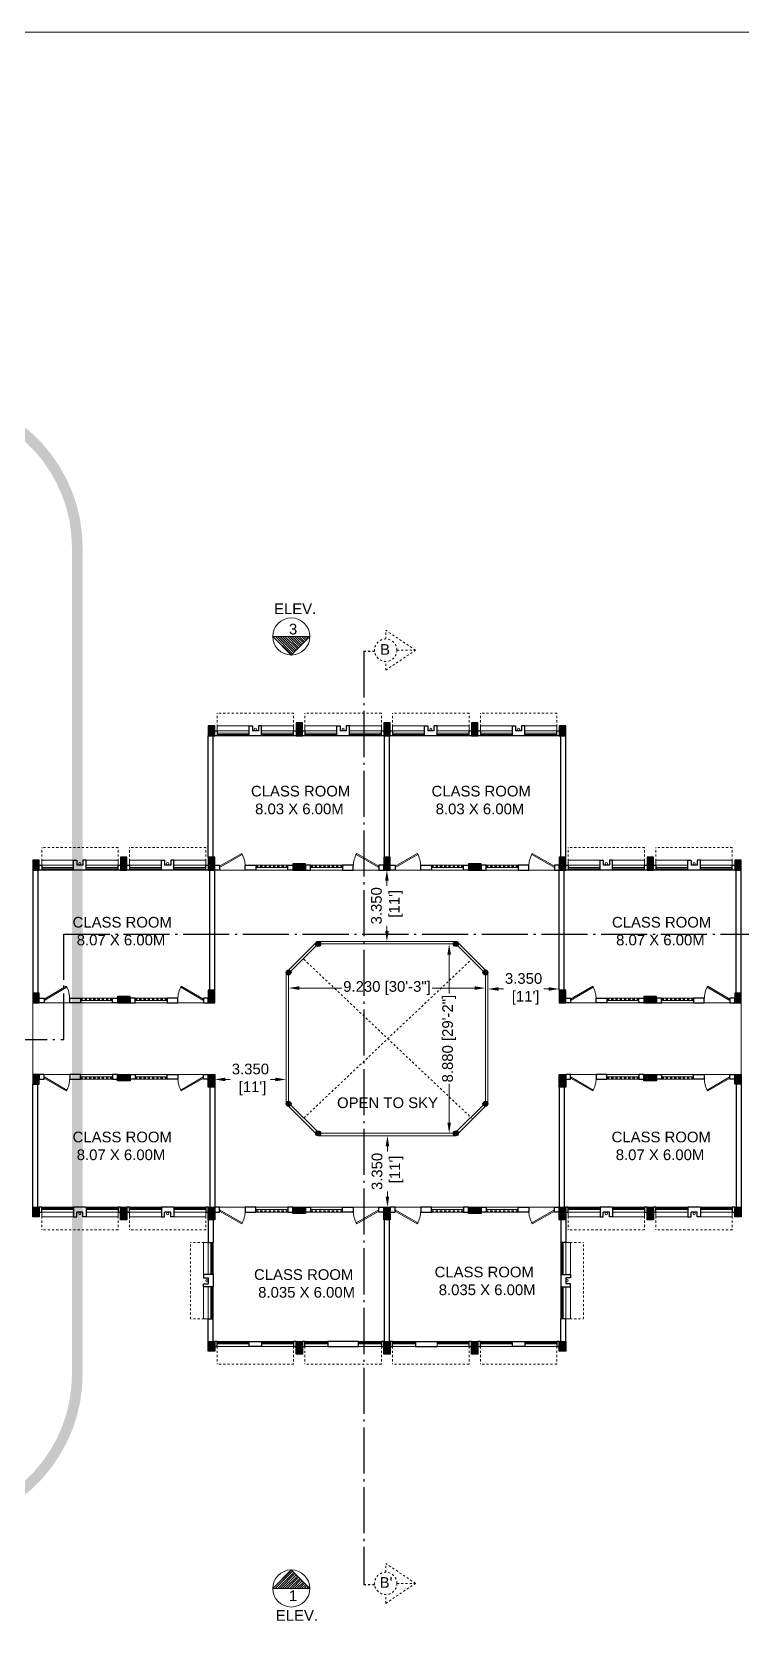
# Model space of a CAD drawing. Header units: millimetres. Extents: x 1898 to 3725, y 783 to 1532.
# Drawn here: x 2608.8 to 2642.1, y 1252.8 to 1328.2 of the extents above; entities that cross this region are included whole.
import ezdxf

# ---------------------------------------------------------------- set-up
doc = ezdxf.new("R2010")
doc.units = ezdxf.units.MM
for name, pattern in [('ACAD_ISO04W100', [30, 24, -3, 0, -3]), ('CENTER2', [1.125, 0.75, -0.125, 0.125, -0.125]), ('DASHED', [0.75, 0.5, -0.25]), ('DASHED2', [0.375, 0.25, -0.125])]:
    doc.linetypes.add(name, pattern=pattern)
doc.layers.get('0').update_dxf_attribs({"lineweight": 20})
doc.layers.get('Defpoints').update_dxf_attribs({"lineweight": 15})
for name, color, linetype, lineweight in [('CLL LEV.', 15, 'Continuous', 18), ('COL HATCH', 253, 'Continuous', 13), ('Column', 251, 'Continuous', 30), ('DIM', 6, 'Continuous', 18), ('Dimens', 251, 'Continuous', 18), ('Door', 54, 'Continuous', 18), ('ELEV.1', 7, 'Continuous', 20), ('expension joint', 248, 'Continuous', 18), ('Fixture', 44, 'Continuous', 13), ('Hatch', 43, 'Continuous', 13), ('PROJ.', 30, 'DASHED2', 15), ('Section', 72, 'DASHED2', 30), ('section line', 74, 'ACAD_ISO04W100', 30), ('TEXT', 7, 'Continuous', 15), ('Ventilator', 4, 'DASHED', 18), ('Wall', 7, 'Continuous', 30), ('Window', 150, 'Continuous', 15), ('Window-Wall', 7, 'Continuous', 18)]:
    doc.layers.add(name, color=color, linetype=linetype, lineweight=lineweight)
doc.styles.add('DIM', font='arial.ttf', dxfattribs={"height": 0.5})
doc.styles.add('L120', font='arial.ttf', dxfattribs={"height": 0.6})
doc.styles.get("Standard").update_dxf_attribs({"font": 'arial.ttf', "height": 0.2})
doc.dimstyles.new('DIM', dxfattribs={"dimtxt": 0.5, "dimasz": 0.5, "dimexe": 0.02, "dimexo": 0, "dimgap": 0.1, "dimtad": 0, "dimdec": 3, "dimzin": 0, "dimdsep": 46, "dimtxsty": 'DIM', "dimcen": 0, "dimclrd": 251, "dimclre": 256, "dimclrt": 7, "dimadec": 0, "dimazin": 0, "dimtfac": 1, "dimtdec": 3, "dimtofl": 0, "dimtmove": 0, "dimatfit": 3, "dimfxl": 0, "dimtolj": 1, "dimtzin": 0, "dimlwd": -1, "dimlwe": -1, "dimarcsym": 0})

# ---------------------------------------------------------------- blocks, each defined once
blk = doc.blocks.new('VENTILATOR')
at = {"layer": 'Ventilator', "ltscale": 0.02}
for p, q in [((-0.18, -1.5), (-0.18, 0)), ((-0.165, 0), (-0.165, -1.5))]:
    blk.add_line(p, q, dxfattribs=at)
at = {"layer": 'Window-Wall'}
for p, q in [((-0.23, 0), (0, 0)), ((-0.23, -1.5), (-0.23, 0)), ((-0.115, 0), (-0.115, -1.5)), ((0, 0), (0, -1.5)), ((-0.23, -1.5), (0, -1.5))]:
    blk.add_line(p, q, dxfattribs=at)
blk = doc.blocks.new('*U18')
for p, q in [((0, 0), (0, 6)), ((40, 0), (40, 6))]:
    blk.add_line(p, q)
blk.add_lwpolyline([(0, 0), (34.6, -20), (35.5, -18.5), (0.9, 1.5)], close=True)
blk.add_arc((0, 0), 40, 330, 360)
blk = doc.blocks.new('Door')
at = {"layer": 'Door'}
blk.add_line((0, 0.18), (1.199, 0.18), dxfattribs=at)
at = {"layer": 'Door', "xscale": 0.0299845412869386, "yscale": 0.0299845412869386, "zscale": 0.0299845412869386}
blk.add_blockref('*U18', (0, 0), dxfattribs=at)
blk = doc.blocks.new('WINDOW 1')
at = {"layer": 'CLL LEV.'}
for p, q in [((-0.23, 0), (-0.46, 0)), ((-0.46, 0), (-0.46, -1.5)), ((-0.46, -1.5), (-0.23, -1.5))]:
    blk.add_line(p, q, dxfattribs=at)
at = {"layer": 'Window'}
for p, q in [((-0.065, 0), (-0.065, -1.5)), ((-0.05, -1.5), (-0.05, 0))]:
    blk.add_line(p, q, dxfattribs=at)
at = {"layer": 'Window-Wall'}
for p, q in [((0, 0), (-0.23, 0)), ((-0.23, 0), (-0.23, -1.5)), ((-0.115, 0), (-0.115, -1.5)), ((0, -1.5), (0, 0)), ((-0.23, -1.5), (0, -1.5))]:
    blk.add_line(p, q, dxfattribs=at)
blk = doc.blocks.new('SHAFT')
at = {"layer": 'Fixture'}
blk.add_circle((0.327, -0.302), 0.05, dxfattribs=at)
at = {"layer": 'Wall'}
for p, q in [((0.035, 0), (0.62, 0)), ((0.035, 0), (0.035, -0.46)), ((0.035, -0.46), (0.185, -0.46)), ((0.185, -0.46), (0.185, -0.23)), ((0.185, -0.23), (0.47, -0.23)), ((0.47, -0.46), (0.47, -0.23)), ((0.62, -0.46), (0.47, -0.46)), ((0.62, 0), (0.62, -0.46))]:
    blk.add_line(p, q, dxfattribs=at)
blk = doc.blocks.new('*D59')
at = {"layer": 'Defpoints', "color": 0, "lineweight": 15, "transparency": 16777216}
for p in [(2630.22, 1283.331), (2630.22, 1282.677), (2633.57, 1282.677)]:
    blk.add_point(p, dxfattribs=at)
at = {"layer": 'DIM', "transparency": 16777216}
for p, q in [((2630.22, 1282.677), (2630.22, 1283.351)), ((2633.57, 1282.677), (2633.57, 1283.351))]:
    blk.add_line(p, q, dxfattribs=at)
at = {"layer": 'DIM', "color": 251, "transparency": 16777216}
for p, q in [((2630.72, 1283.331), (2630.952, 1283.331)), ((2633.07, 1283.331), (2632.838, 1283.331))]:
    blk.add_line(p, q, dxfattribs=at)
at = {"layer": 'DIM', "color": 251, "lineweight": 15, "transparency": 16777216}
for points in [[(2630.72, 1283.414), (2630.72, 1283.248), (2630.22, 1283.331)], [(2633.07, 1283.414), (2633.07, 1283.248), (2633.57, 1283.331)]]:
    blk.add_solid(points, dxfattribs=at)
at = {"layer": 'DIM', "color": 7, "transparency": 16777216, "insert": (2631.895, 1283.331), "char_height": 0.5, "attachment_point": 5, "style": 'DIM'}
blk.add_mtext("\\A1;3.350\\P [11']", dxfattribs=at)
blk = doc.blocks.new('*D60')
at = {"layer": 'Defpoints', "color": 0, "lineweight": 15, "transparency": 16777216}
for p in [(2617.41, 1279.087), (2620.76, 1279.087), (2620.76, 1279.087)]:
    blk.add_point(p, dxfattribs=at)
at = {"layer": 'DIM', "transparency": 16777216}
for p, q in [((2617.41, 1279.087), (2617.41, 1279.107)), ((2620.76, 1279.087), (2620.76, 1279.107))]:
    blk.add_line(p, q, dxfattribs=at)
at = {"layer": 'DIM', "color": 251, "transparency": 16777216}
for p, q in [((2617.91, 1279.087), (2618.142, 1279.087)), ((2620.26, 1279.087), (2620.028, 1279.087))]:
    blk.add_line(p, q, dxfattribs=at)
at = {"layer": 'DIM', "color": 251, "lineweight": 15, "transparency": 16777216}
for points in [[(2617.91, 1279.171), (2617.91, 1279.004), (2617.41, 1279.087)], [(2620.26, 1279.171), (2620.26, 1279.004), (2620.76, 1279.087)]]:
    blk.add_solid(points, dxfattribs=at)
at = {"layer": 'DIM', "color": 7, "transparency": 16777216, "insert": (2619.085, 1279.087), "char_height": 0.5, "attachment_point": 5, "style": 'DIM'}
blk.add_mtext("\\A1;3.350\\P [11']", dxfattribs=at)
blk = doc.blocks.new('*D61')
at = {"layer": 'Defpoints', "color": 0, "lineweight": 15, "transparency": 16777216}
for p in [(2625.485, 1288.907), (2625.49, 1288.907), (2625.49, 1285.557)]:
    blk.add_point(p, dxfattribs=at)
at = {"layer": 'DIM', "transparency": 16777216}
for p, q in [((2625.49, 1288.907), (2625.465, 1288.907)), ((2625.49, 1285.557), (2625.465, 1285.557))]:
    blk.add_line(p, q, dxfattribs=at)
at = {"layer": 'DIM', "color": 251, "transparency": 16777216}
for p, q in [((2625.485, 1288.407), (2625.485, 1288.174)), ((2625.485, 1286.057), (2625.485, 1286.289))]:
    blk.add_line(p, q, dxfattribs=at)
at = {"layer": 'DIM', "color": 251, "lineweight": 15, "transparency": 16777216}
for points in [[(2625.402, 1288.407), (2625.569, 1288.407), (2625.485, 1288.907)], [(2625.402, 1286.057), (2625.569, 1286.057), (2625.485, 1285.557)]]:
    blk.add_solid(points, dxfattribs=at)
at = {"layer": 'DIM', "color": 7, "transparency": 16777216, "insert": (2625.485, 1287.232), "char_height": 0.5, "attachment_point": 5, "rotation": 90, "style": 'DIM'}
blk.add_mtext("\\A1;3.350\\P [11']", dxfattribs=at)
blk = doc.blocks.new('*D62')
at = {"layer": 'Defpoints', "color": 0, "lineweight": 15, "transparency": 16777216}
for p in [(2625.49, 1276.447), (2625.49, 1273.097), (2625.511, 1273.097)]:
    blk.add_point(p, dxfattribs=at)
at = {"layer": 'DIM', "transparency": 16777216}
for p, q in [((2625.49, 1276.447), (2625.531, 1276.447)), ((2625.49, 1273.097), (2625.531, 1273.097))]:
    blk.add_line(p, q, dxfattribs=at)
at = {"layer": 'DIM', "color": 251, "transparency": 16777216}
for p, q in [((2625.511, 1275.947), (2625.511, 1275.714)), ((2625.511, 1273.597), (2625.511, 1273.829))]:
    blk.add_line(p, q, dxfattribs=at)
at = {"layer": 'DIM', "color": 251, "lineweight": 15, "transparency": 16777216}
for points in [[(2625.428, 1275.947), (2625.594, 1275.947), (2625.511, 1276.447)], [(2625.428, 1273.597), (2625.594, 1273.597), (2625.511, 1273.097)]]:
    blk.add_solid(points, dxfattribs=at)
at = {"layer": 'DIM', "color": 7, "transparency": 16777216, "insert": (2625.511, 1274.772), "char_height": 0.5, "attachment_point": 5, "rotation": 90, "style": 'DIM'}
blk.add_mtext("\\A1;3.350\\P [11']", dxfattribs=at)
blk = doc.blocks.new('*D63')
at = {"layer": 'Defpoints', "color": 0, "lineweight": 15, "transparency": 16777216}
for p in [(2625.49, 1285.442), (2628.405, 1285.442), (2625.49, 1276.562)]:
    blk.add_point(p, dxfattribs=at)
at = {"layer": 'DIM', "transparency": 16777216}
for p, q in [((2625.49, 1285.442), (2628.425, 1285.442)), ((2625.49, 1276.562), (2628.425, 1276.562))]:
    blk.add_line(p, q, dxfattribs=at)
at = {"layer": 'DIM', "color": 251, "transparency": 16777216}
for p, q in [((2628.405, 1284.942), (2628.405, 1283.12)), ((2628.405, 1277.062), (2628.405, 1278.884))]:
    blk.add_line(p, q, dxfattribs=at)
at = {"layer": 'DIM', "color": 251, "lineweight": 15, "transparency": 16777216}
for points in [[(2628.322, 1284.942), (2628.488, 1284.942), (2628.405, 1285.442)], [(2628.322, 1277.062), (2628.488, 1277.062), (2628.405, 1276.562)]]:
    blk.add_solid(points, dxfattribs=at)
at = {"layer": 'DIM', "color": 7, "transparency": 16777216, "insert": (2628.405, 1281.002), "char_height": 0.5, "attachment_point": 5, "rotation": 90, "style": 'DIM'}
blk.add_mtext('\\A1;8.880 [29\'-2"]', dxfattribs=at)
blk = doc.blocks.new('*D64')
at = {"layer": 'Defpoints', "color": 0, "lineweight": 15, "transparency": 16777216}
for p in [(2630.105, 1283.374), (2620.875, 1281.026), (2630.105, 1281.026)]:
    blk.add_point(p, dxfattribs=at)
at = {"layer": 'DIM', "transparency": 16777216}
for p, q in [((2620.875, 1281.026), (2620.875, 1283.394)), ((2630.105, 1281.026), (2630.105, 1283.394))]:
    blk.add_line(p, q, dxfattribs=at)
at = {"layer": 'DIM', "color": 251, "transparency": 16777216}
for p, q in [((2621.375, 1283.374), (2623.373, 1283.374)), ((2629.605, 1283.374), (2627.608, 1283.374))]:
    blk.add_line(p, q, dxfattribs=at)
at = {"layer": 'DIM', "color": 251, "lineweight": 15, "transparency": 16777216}
for points in [[(2621.375, 1283.457), (2621.375, 1283.29), (2620.875, 1283.374)], [(2629.605, 1283.457), (2629.605, 1283.29), (2630.105, 1283.374)]]:
    blk.add_solid(points, dxfattribs=at)
at = {"layer": 'DIM', "color": 7, "transparency": 16777216, "insert": (2625.49, 1283.374), "char_height": 0.5, "attachment_point": 5, "style": 'DIM'}
blk.add_mtext('\\A1;9.230 [30\'-3"]', dxfattribs=at)
blk = doc.blocks.new('CU')
at = {"layer": 'COL HATCH', "linetype": 'CENTER2'}
h = blk.add_hatch(color=256, dxfattribs=at)
h.dxf.hatch_style = 1
h.paths.add_polyline_path([(0, 0.035), (0, -0.265), (0.46, -0.265), (0.46, 0.035)])
at = {"layer": 'Column', "linetype": 'CENTER2'}
blk.add_lwpolyline([(0, 0.035), (0, -0.265), (0.46, -0.265), (0.46, 0.035), (0, 0.035)], dxfattribs=at)
blk = doc.blocks.new('C2')
at = {"layer": 'COL HATCH'}
h = blk.add_hatch(color=256, dxfattribs=at)
h.dxf.hatch_style = 1
h.paths.add_polyline_path([(0.3, 0), (0, 0), (0, -0.6), (0.3, -0.6)])
at = {"layer": 'Column'}
for p, q in [((0, 0), (0, -0.6)), ((0.3, 0), (0, 0)), ((0.3, -0.6), (0.3, 0)), ((0, -0.6), (0.3, -0.6))]:
    blk.add_line(p, q, dxfattribs=at)
blk = doc.blocks.new('Elev block')
at = {"layer": 'ELEV.1'}
h = blk.add_hatch(dxfattribs=at)
h.set_pattern_fill('ANSI31', color=256, scale=0.025, style=0)
h.set_pattern_definition([(315, (37.58842, 37.29722), (-0.0561266, -0.0561266), [])])
h.paths.add_polyline_path([(39.327, 37.297), (38.458, 36.428), (37.588, 37.297)])
h = blk.add_hatch(dxfattribs=at)
h.set_pattern_fill('ANSI31', color=256, scale=0.025, style=0)
h.set_pattern_definition([(45, (37.58842, -7.35309), (-0.0561266, 0.0561266), [])])
h.paths.add_polyline_path([(39.327, -7.353), (38.458, -6.484), (37.588, -7.353)])
for p, q in [((37.588, 37.297), (39.327, 37.297)), ((38.458, 36.428), (37.588, 37.297)), ((39.327, 37.297), (38.458, 36.428)), ((38.458, -6.484), (37.588, -7.353)), ((39.327, -7.353), (38.458, -6.484)), ((37.588, -7.353), (39.327, -7.353))]:
    blk.add_line(p, q, dxfattribs=at)
for centre in [(38.458, 37.297), (38.458, -7.353)]:
    blk.add_circle(centre, 0.869, dxfattribs=at)
at = {"layer": 'ELEV.1', "char_height": 0.5, "attachment_point": 1, "style": 'L120'}
for s, insert in [('ELEV.', (37.649, 38.847)), ('3', (38.349, 37.893)), ('1', (38.349, -7.444)), ('ELEV.', (37.734, -8.366))]:
    blk.add_mtext_dynamic_manual_height_columns(s, width=0.5, gutter_width=24, heights=[0], dxfattribs=dict(at, insert=insert))
blk = doc.blocks.new('A$C761723A2')
at = {"layer": 'section line', "ltscale": 0.09}
for p, q in [((39.754, 15.105), (110.31, 15.105)), ((39.754, 10.164), (39.754, 15.105)), ((31.207, 10.164), (39.754, 10.164))]:
    blk.add_line(p, q, dxfattribs=at)
blk = doc.blocks.new('BDHVBFH')
at = {"layer": 'Section', "color": 7, "linetype": 'ByBlock', "lineweight": 20, "ltscale": 0.05}
for p, q in [((5432.399, -574.787), (5431.461, -576.186)), ((5432.399, -575.66), (5432.399, -574.787)), ((5433.338, -576.186), (5432.399, -574.787)), ((5431.873, -576.186), (5431.461, -576.186)), ((5433.338, -576.186), (5432.925, -576.186))]:
    blk.add_line(p, q, dxfattribs=at)
blk.add_circle((5432.399, -576.186), 0.526, dxfattribs=at)
blk = doc.blocks.new('A$C0FE92310')
at = {"layer": 'Section', "ltscale": 0.05}
for p, q in [((7.295, 32.832), (7.795, 32.832)), ((7.295, -10.936), (7.795, -10.936))]:
    blk.add_line(p, q, dxfattribs=at)
at = {"layer": 'section line', "ltscale": 0.09}
blk.add_line((7.295, 32.832), (7.295, -10.936), dxfattribs=at)
at = {"layer": 'Section', "rotation": 270}
for p in [(584.505, 5465.283), (584.505, 5421.515)]:
    blk.add_blockref('BDHVBFH', p, dxfattribs=at)
at = {"layer": 'section line', "ltscale": 0.07, "char_height": 0.5, "attachment_point": 1}
for s, width, insert in [('B', 1.05451, (8.056, 33.167)), ("B'", 0.53707, (8.036, -10.592))]:
    blk.add_mtext_dynamic_manual_height_columns(s, width=width, gutter_width=12.5, heights=[0], dxfattribs=dict(at, insert=insert))

msp = doc.modelspace()

# ---------------------------------------------------------------- hatches: boundary and pattern name
at = {"layer": 'COL HATCH'}
h = msp.add_hatch(color=256, dxfattribs=at)
h.dxf.hatch_style = 1
edge = h.paths.add_edge_path()
edge.add_arc((2622.2601, 1285.4417), 0.115, 0, 360)
h = msp.add_hatch(color=256, dxfattribs=at)
h.dxf.hatch_style = 1
edge = h.paths.add_edge_path()
edge.add_arc((2628.7201, 1285.4417), 0.115, 0, 360)
h = msp.add_hatch(color=256, dxfattribs=at)
h.dxf.hatch_style = 1
edge = h.paths.add_edge_path()
edge.add_arc((2620.8751, 1284.1043), 0.115, 0, 360)
h = msp.add_hatch(color=256, dxfattribs=at)
h.dxf.hatch_style = 1
edge = h.paths.add_edge_path()
edge.add_arc((2630.1051, 1284.1043), 0.115, 0, 360)
h = msp.add_hatch(color=256, dxfattribs=at)
h.dxf.hatch_style = 1
edge = h.paths.add_edge_path()
edge.add_arc((2620.8751, 1277.9468), 0.115, 0, 360)
h = msp.add_hatch(color=256, dxfattribs=at)
h.dxf.hatch_style = 1
edge = h.paths.add_edge_path()
edge.add_arc((2630.1051, 1277.9468), 0.115, 0, 360)
h = msp.add_hatch(color=256, dxfattribs=at)
h.dxf.hatch_style = 1
edge = h.paths.add_edge_path()
edge.add_arc((2622.2601, 1276.5618), 0.115, 0, 360)
h = msp.add_hatch(color=256, dxfattribs=at)
h.dxf.hatch_style = 1
edge = h.paths.add_edge_path()
edge.add_arc((2628.7201, 1276.5618), 0.115, 0, 360)

# ---------------------------------------------------------------- linework, layer by layer
at = {"layer": 'Column'}
for centre in [(2622.2601, 1285.4417), (2628.7201, 1285.4417), (2620.8751, 1284.1043), (2630.1051, 1284.1043), (2620.8751, 1277.9468), (2630.1051, 1277.9468), (2622.2601, 1276.5618), (2628.7201, 1276.5618)]:
    msp.add_circle(centre, 0.115, dxfattribs=at)
at = {"layer": 'DIM'}
for p, q in [((2620.7601, 1284.1043), (2622.2124, 1285.5567)), ((2620.8751, 1284.0567), (2622.2601, 1285.4417)), ((2622.2124, 1285.5567), (2628.7677, 1285.5567)), ((2622.2601, 1285.4417), (2628.7201, 1285.4417)), ((2628.7201, 1285.4417), (2630.1051, 1284.0567)), ((2628.7677, 1285.5567), (2630.2201, 1284.1043)), ((2620.7601, 1284.1043), (2620.7601, 1277.9468)), ((2620.8751, 1284.0567), (2620.8751, 1277.9945)), ((2630.1051, 1284.0567), (2630.1051, 1277.9945)), ((2630.2201, 1284.1043), (2630.2201, 1277.9468)), ((2620.7601, 1277.9468), (2622.2601, 1276.4468)), ((2620.8751, 1277.9945), (2622.3077, 1276.5618)), ((2628.6724, 1276.5618), (2630.1051, 1277.9945)), ((2628.7201, 1276.4468), (2630.2201, 1277.9468)), ((2622.2601, 1276.4468), (2628.7201, 1276.4468)), ((2622.3077, 1276.5618), (2628.6724, 1276.5618))]:
    msp.add_line(p, q, dxfattribs=at)
at = {"layer": 'DIM', "linetype": 'Continuous'}
msp.add_lwpolyline([(2246.9181, 1328.2075), (3090.9806, 1328.2075), (3090.9806, 1182.0657), (2246.9181, 1182.0657)], close=True, dxfattribs=at)
at = {"layer": 'Dimens', "color": 1, "linetype": 'DASHED', "lineweight": 15, "ltscale": 10, "const_width": 0.5}
msp.add_lwpolyline([(2572.7519, 1311.0278), (2603.9652, 1311.0278, -0.4142136), (2610.9652, 1304.0278), (2610.9652, 1265.2566, -0.4142136), (2603.9652, 1258.2566), (2572.7519, 1258.2566, -0.4142136), (2565.7519, 1265.2566), (2565.7519, 1304.0278, -0.4142136)], format="xyb", close=True, dxfattribs=at)
at = {"layer": 'expension joint'}
for p, q in [((2608.8801, 1282.6768), (2608.8801, 1279.3268)), ((2642.1001, 1282.6768), (2642.1001, 1279.3268)), ((2642.1001, 1279.3268), (2642.1001, 1282.6768))]:
    msp.add_line(p, q, dxfattribs=at)
at = {"layer": 'Hatch', "linetype": 'DASHED', "ltscale": 0.05}
for p, q in [((2621.5914, 1277.2764), (2629.4588, 1284.7238)), ((2621.5914, 1284.7238), (2629.4588, 1277.2764))]:
    msp.add_line(p, q, dxfattribs=at)
at = {"layer": 'PROJ.', "ltscale": 0.05}
for p, q in [((2617.5251, 1295.4368), (2617.5251, 1296.2668)), ((2621.1101, 1296.2668), (2617.5251, 1296.2668)), ((2621.1101, 1295.4368), (2621.1101, 1296.2668)), ((2621.6401, 1295.4368), (2621.6401, 1296.2668)), ((2625.2251, 1296.2668), (2621.6401, 1296.2668)), ((2625.2251, 1295.4368), (2625.2251, 1296.2668)), ((2625.7551, 1295.4369), (2625.7551, 1296.2669)), ((2629.3401, 1296.2668), (2625.7551, 1296.2669)), ((2629.3401, 1295.4368), (2629.3401, 1296.2668)), ((2629.8701, 1295.4368), (2629.8701, 1296.2668)), ((2633.4551, 1296.2668), (2629.8701, 1296.2668)), ((2633.4551, 1295.4368), (2633.4551, 1296.2668)), ((2609.2951, 1289.1368), (2609.2951, 1289.9668)), ((2612.8801, 1289.9668), (2609.2951, 1289.9668)), ((2612.8801, 1289.1368), (2612.8801, 1289.9668)), ((2613.4101, 1289.1368), (2613.4101, 1289.9668)), ((2616.9951, 1289.9668), (2613.4101, 1289.9668)), ((2616.9951, 1289.1368), (2616.9951, 1289.9668)), ((2633.9851, 1289.1368), (2633.9851, 1289.9668)), ((2637.5701, 1289.9668), (2633.9851, 1289.9668)), ((2637.5701, 1289.1368), (2637.5701, 1289.9668)), ((2638.1001, 1289.1368), (2638.1001, 1289.9668)), ((2641.6851, 1289.9668), (2638.1001, 1289.9668)), ((2641.6851, 1289.1368), (2641.6851, 1289.9668)), ((2609.2951, 1272.8669), (2609.2951, 1272.0369)), ((2612.8801, 1272.8669), (2612.8801, 1272.0369)), ((2613.4101, 1272.8669), (2613.4101, 1272.0369)), ((2616.9951, 1272.8669), (2616.9951, 1272.0369)), ((2633.9851, 1272.8668), (2633.9851, 1272.0368)), ((2637.5701, 1272.8669), (2637.5701, 1272.0369)), ((2638.1001, 1272.8668), (2638.1001, 1272.0368)), ((2641.6851, 1272.8669), (2641.6851, 1272.0369)), ((2612.8801, 1272.0369), (2609.2951, 1272.0369)), ((2616.9951, 1272.0369), (2613.4101, 1272.0369)), ((2617.1101, 1271.4394), (2616.2801, 1271.4394)), ((2616.2801, 1267.8544), (2616.2801, 1271.4394)), ((2633.8701, 1271.4394), (2634.7001, 1271.4394)), ((2637.5701, 1272.0369), (2633.9851, 1272.0368)), ((2634.7001, 1267.8544), (2634.7001, 1271.4394)), ((2641.6851, 1272.0369), (2638.1001, 1272.0368)), ((2617.1101, 1267.8544), (2616.2801, 1267.8544)), ((2633.8701, 1267.8544), (2634.7001, 1267.8544)), ((2617.5251, 1266.5668), (2617.5251, 1265.7368)), ((2621.1101, 1266.5668), (2621.1101, 1265.7368)), ((2621.6401, 1266.5668), (2621.6401, 1265.7368)), ((2625.2251, 1266.5669), (2625.2251, 1265.7369)), ((2625.7551, 1266.5668), (2625.7551, 1265.7368)), ((2629.3401, 1266.5669), (2629.3401, 1265.7369)), ((2629.8701, 1266.5668), (2629.8701, 1265.7368)), ((2633.4551, 1266.5669), (2633.4551, 1265.7369)), ((2621.1101, 1265.7368), (2617.5251, 1265.7368)), ((2625.2251, 1265.7369), (2621.6401, 1265.7368)), ((2629.3401, 1265.7369), (2625.7551, 1265.7368)), ((2633.4551, 1265.7369), (2629.8701, 1265.7368))]:
    msp.add_line(p, q, dxfattribs=at)
at = {"layer": 'Wall'}
for p, q in [((2617.1101, 1289.5068), (2617.1101, 1295.2068)), ((2617.3401, 1289.5068), (2617.3401, 1295.2068)), ((2625.3751, 1289.5068), (2625.3751, 1295.2068)), ((2625.6051, 1289.5068), (2625.6051, 1295.2068)), ((2633.6401, 1289.5068), (2633.6401, 1295.2068)), ((2633.8701, 1289.5068), (2633.8701, 1295.2068)), ((2625.6051, 1289.5068), (2625.6051, 1293.5918)), ((2608.8801, 1288.9068), (2608.8801, 1283.1368)), ((2609.1101, 1288.9068), (2609.1101, 1283.1368)), ((2617.1801, 1283.2768), (2617.1801, 1288.9068)), ((2617.4101, 1283.2768), (2617.4101, 1288.9068)), ((2633.5701, 1283.2768), (2633.5701, 1288.9069)), ((2633.8001, 1283.2768), (2633.8001, 1288.9069)), ((2641.8701, 1283.1368), (2641.8701, 1288.9068)), ((2642.1001, 1283.1368), (2642.1001, 1288.9068)), ((2608.8801, 1273.0969), (2608.8801, 1278.8668)), ((2609.1101, 1273.0969), (2609.1101, 1278.8668)), ((2633.5701, 1278.8668), (2633.5701, 1273.0968)), ((2633.8001, 1278.8668), (2633.8001, 1273.0968)), ((2641.8701, 1278.8668), (2641.8701, 1273.0968)), ((2642.1001, 1278.8668), (2642.1001, 1273.0968)), ((2617.1801, 1278.7268), (2617.1801, 1273.0968)), ((2617.4101, 1278.7268), (2617.4101, 1273.0968)), ((2617.1101, 1272.4969), (2617.1101, 1271.4394)), ((2617.3401, 1272.4969), (2617.3401, 1271.4394)), ((2625.3751, 1266.7968), (2625.3751, 1272.4968)), ((2625.6051, 1266.7968), (2625.6051, 1272.4968)), ((2633.6401, 1272.4969), (2633.6401, 1271.4394)), ((2633.8701, 1272.4969), (2633.8701, 1271.4394)), ((2617.1101, 1271.4394), (2617.3401, 1271.4394)), ((2633.8701, 1271.4394), (2633.6401, 1271.4394)), ((2617.1101, 1266.7968), (2617.1101, 1267.8544)), ((2617.1101, 1267.8544), (2617.3401, 1267.8544)), ((2617.3401, 1266.7968), (2617.3401, 1267.8544)), ((2633.6401, 1266.7968), (2633.6401, 1267.8544)), ((2633.8701, 1267.8544), (2633.6401, 1267.8544)), ((2633.8701, 1266.7968), (2633.8701, 1267.8544)), ((2626.8263, 1266.7968), (2627.8353, 1266.7968)), ((2626.8263, 1266.7968), (2626.8263, 1266.5668)), ((2626.8263, 1266.5668), (2627.8401, 1266.5668))]:
    msp.add_line(p, q, dxfattribs=at)
for points in [[(2617.5251, 1295.4369), (2617.5251, 1295.2069), (2617.4101, 1295.2069), (2617.4101, 1295.4369), (2617.5251, 1295.4369)], [(2617.5251, 1295.4368), (2617.5251, 1295.2068), (2617.4101, 1295.2068), (2617.4101, 1295.4368), (2617.5251, 1295.4368)], [(2621.2251, 1295.4368), (2621.2251, 1295.2068), (2621.1101, 1295.2068), (2621.1101, 1295.4368), (2621.2251, 1295.4368)], [(2621.6401, 1295.4368), (2621.6401, 1295.2068), (2621.5251, 1295.2068), (2621.5251, 1295.4368), (2621.6401, 1295.4368)], [(2625.3401, 1295.4368), (2625.3401, 1295.2068), (2625.2251, 1295.2068), (2625.2251, 1295.4368), (2625.3401, 1295.4368)], [(2625.7551, 1295.4369), (2625.7551, 1295.2069), (2625.6401, 1295.2069), (2625.6401, 1295.4369), (2625.7551, 1295.4369)], [(2625.7551, 1295.4368), (2625.7551, 1295.2068), (2625.6401, 1295.2068), (2625.6401, 1295.4368), (2625.7551, 1295.4368)], [(2629.4551, 1295.4368), (2629.4551, 1295.2068), (2629.3401, 1295.2068), (2629.3401, 1295.4368), (2629.4551, 1295.4368)], [(2629.8701, 1295.4368), (2629.8701, 1295.2068), (2629.7551, 1295.2068), (2629.7551, 1295.4368), (2629.8701, 1295.4368)], [(2633.5701, 1295.4368), (2633.5701, 1295.2068), (2633.4551, 1295.2068), (2633.4551, 1295.4368), (2633.5701, 1295.4368)], [(2609.2951, 1289.1368), (2609.2951, 1288.9068), (2609.1801, 1288.9068), (2609.1801, 1289.1368), (2609.2951, 1289.1368)], [(2609.2951, 1289.1368), (2609.2951, 1288.9068), (2609.1801, 1288.9068), (2609.1801, 1289.1368), (2609.2951, 1289.1368)], [(2612.9951, 1289.1368), (2612.9951, 1288.9068), (2612.8801, 1288.9068), (2612.8801, 1289.1368), (2612.9951, 1289.1368)], [(2613.4101, 1289.1368), (2613.4101, 1288.9068), (2613.2951, 1288.9068), (2613.2951, 1289.1368), (2613.4101, 1289.1368)], [(2617.1101, 1289.1368), (2617.1101, 1288.9068), (2616.9951, 1288.9068), (2616.9951, 1289.1368), (2617.1101, 1289.1368)], [(2617.4101, 1288.9068), (2617.4101, 1289.1368), (2617.6401, 1289.1368), (2617.6401, 1288.9068), (2617.4101, 1288.9068)], [(2620.8451, 1288.9068), (2620.8451, 1289.1368), (2621.0751, 1289.1368), (2621.0751, 1288.9068), (2620.8451, 1288.9068)], [(2621.9051, 1288.9068), (2621.9051, 1289.1368), (2621.6751, 1289.1368), (2621.6751, 1288.9068), (2621.9051, 1288.9068)], [(2625.3401, 1288.9068), (2625.3401, 1289.1368), (2625.1101, 1289.1368), (2625.1101, 1288.9068), (2625.3401, 1288.9068)], [(2625.6401, 1288.9068), (2625.6401, 1289.1368), (2625.8701, 1289.1368), (2625.8701, 1288.9068), (2625.6401, 1288.9068)], [(2629.0751, 1288.9068), (2629.0751, 1289.1368), (2629.3051, 1289.1368), (2629.3051, 1288.9068), (2629.0751, 1288.9068)], [(2630.1351, 1288.9068), (2630.1351, 1289.1368), (2629.9051, 1289.1368), (2629.9051, 1288.9068), (2630.1351, 1288.9068)], [(2633.5701, 1288.9068), (2633.5701, 1289.1368), (2633.3401, 1289.1368), (2633.3401, 1288.9068), (2633.5701, 1288.9068)], [(2633.9851, 1289.1369), (2633.9851, 1288.9069), (2633.8701, 1288.9069), (2633.8701, 1289.1369), (2633.9851, 1289.1369)], [(2633.9851, 1289.1368), (2633.9851, 1288.9068), (2633.8701, 1288.9068), (2633.8701, 1289.1368), (2633.9851, 1289.1368)], [(2637.6851, 1289.1368), (2637.6851, 1288.9068), (2637.5701, 1288.9068), (2637.5701, 1289.1368), (2637.6851, 1289.1368)], [(2638.1001, 1289.1368), (2638.1001, 1288.9068), (2637.9851, 1288.9068), (2637.9851, 1289.1368), (2638.1001, 1289.1368)], [(2641.8001, 1289.1368), (2641.8001, 1288.9068), (2641.6851, 1288.9068), (2641.6851, 1289.1368), (2641.8001, 1289.1368)], [(2609.1801, 1282.6768), (2609.1801, 1282.9068), (2609.4101, 1282.9068), (2609.4101, 1282.6768), (2609.1801, 1282.6768)], [(2612.6151, 1282.6768), (2612.6151, 1282.9068), (2612.8451, 1282.9068), (2612.8451, 1282.6768), (2612.6151, 1282.6768)], [(2613.6751, 1282.6768), (2613.6751, 1282.9068), (2613.4451, 1282.9068), (2613.4451, 1282.6768), (2613.6751, 1282.6768)], [(2617.1101, 1282.6768), (2617.1101, 1282.9068), (2616.8801, 1282.9068), (2616.8801, 1282.6768), (2617.1101, 1282.6768)], [(2633.8701, 1282.6769), (2633.8701, 1282.9069), (2634.1001, 1282.9069), (2634.1001, 1282.6769), (2633.8701, 1282.6769)], [(2637.3051, 1282.6769), (2637.3051, 1282.9069), (2637.5351, 1282.9069), (2637.5351, 1282.6769), (2637.3051, 1282.6769)], [(2638.3651, 1282.6769), (2638.3651, 1282.9069), (2638.1351, 1282.9069), (2638.1351, 1282.6769), (2638.3651, 1282.6769)], [(2641.8001, 1282.6769), (2641.8001, 1282.9069), (2641.5701, 1282.9069), (2641.5701, 1282.6769), (2641.8001, 1282.6769)], [(2609.1801, 1279.3268), (2609.1801, 1279.0968), (2609.4101, 1279.0968), (2609.4101, 1279.3268), (2609.1801, 1279.3268)], [(2612.6151, 1279.3268), (2612.6151, 1279.0968), (2612.8451, 1279.0968), (2612.8451, 1279.3268), (2612.6151, 1279.3268)], [(2613.6751, 1279.3268), (2613.6751, 1279.0968), (2613.4451, 1279.0968), (2613.4451, 1279.3268), (2613.6751, 1279.3268)], [(2617.1101, 1279.3268), (2617.1101, 1279.0968), (2616.8801, 1279.0968), (2616.8801, 1279.3268), (2617.1101, 1279.3268)], [(2633.8701, 1279.3268), (2633.8701, 1279.0968), (2634.1001, 1279.0968), (2634.1001, 1279.3268), (2633.8701, 1279.3268)], [(2637.3051, 1279.3268), (2637.3051, 1279.0968), (2637.5351, 1279.0968), (2637.5351, 1279.3268), (2637.3051, 1279.3268)], [(2638.3651, 1279.3268), (2638.3651, 1279.0968), (2638.1351, 1279.0968), (2638.1351, 1279.3268), (2638.3651, 1279.3268)], [(2641.8001, 1279.3268), (2641.8001, 1279.0968), (2641.5701, 1279.0968), (2641.5701, 1279.3268), (2641.8001, 1279.3268)], [(2609.2951, 1272.8669), (2609.2951, 1273.0969), (2609.1801, 1273.0969), (2609.1801, 1272.8669), (2609.2951, 1272.8669)], [(2609.2951, 1272.8669), (2609.2951, 1273.0969), (2609.1801, 1273.0969), (2609.1801, 1272.8669), (2609.2951, 1272.8669)], [(2612.9951, 1272.8669), (2612.9951, 1273.0969), (2612.8801, 1273.0969), (2612.8801, 1272.8669), (2612.9951, 1272.8669)], [(2613.4101, 1272.8669), (2613.4101, 1273.0969), (2613.2951, 1273.0969), (2613.2951, 1272.8669), (2613.4101, 1272.8669)], [(2617.1101, 1272.8669), (2617.1101, 1273.0969), (2616.9951, 1273.0969), (2616.9951, 1272.8669), (2617.1101, 1272.8669)], [(2617.4101, 1273.0968), (2617.4101, 1272.8668), (2617.6401, 1272.8668), (2617.6401, 1273.0968), (2617.4101, 1273.0968)], [(2620.8451, 1273.0968), (2620.8451, 1272.8668), (2621.0751, 1272.8668), (2621.0751, 1273.0968), (2620.8451, 1273.0968)], [(2621.9051, 1273.0968), (2621.9051, 1272.8668), (2621.6751, 1272.8668), (2621.6751, 1273.0968), (2621.9051, 1273.0968)], [(2625.3401, 1273.0968), (2625.3401, 1272.8668), (2625.1101, 1272.8668), (2625.1101, 1273.0968), (2625.3401, 1273.0968)], [(2625.6401, 1273.0968), (2625.6401, 1272.8668), (2625.8701, 1272.8668), (2625.8701, 1273.0968), (2625.6401, 1273.0968)], [(2629.0751, 1273.0968), (2629.0751, 1272.8668), (2629.3051, 1272.8668), (2629.3051, 1273.0968), (2629.0751, 1273.0968)], [(2630.1351, 1273.0968), (2630.1351, 1272.8668), (2629.9051, 1272.8668), (2629.9051, 1273.0968), (2630.1351, 1273.0968)], [(2633.5701, 1273.0968), (2633.5701, 1272.8668), (2633.3401, 1272.8668), (2633.3401, 1273.0968), (2633.5701, 1273.0968)], [(2633.9851, 1272.8668), (2633.9851, 1273.0968), (2633.8701, 1273.0968), (2633.8701, 1272.8668), (2633.9851, 1272.8668)], [(2633.9851, 1272.8668), (2633.9851, 1273.0968), (2633.8701, 1273.0968), (2633.8701, 1272.8668), (2633.9851, 1272.8668)], [(2637.6851, 1272.8668), (2637.6851, 1273.0968), (2637.5701, 1273.0968), (2637.5701, 1272.8668), (2637.6851, 1272.8668)], [(2638.1001, 1272.8668), (2638.1001, 1273.0968), (2637.9851, 1273.0968), (2637.9851, 1272.8668), (2638.1001, 1272.8668)], [(2641.8001, 1272.8668), (2641.8001, 1273.0968), (2641.6851, 1273.0968), (2641.6851, 1272.8668), (2641.8001, 1272.8668)], [(2617.5251, 1266.5668), (2617.5251, 1266.7968), (2617.4101, 1266.7968), (2617.4101, 1266.5668), (2617.5251, 1266.5668)], [(2617.5251, 1266.5668), (2617.5251, 1266.7968), (2617.4101, 1266.7968), (2617.4101, 1266.5668), (2617.5251, 1266.5668)], [(2621.2251, 1266.5668), (2621.2251, 1266.7968), (2621.1101, 1266.7968), (2621.1101, 1266.5668), (2621.2251, 1266.5668)], [(2621.6401, 1266.5668), (2621.6401, 1266.7968), (2621.5251, 1266.7968), (2621.5251, 1266.5668), (2621.6401, 1266.5668)], [(2624.1538, 1266.5668), (2624.1538, 1266.7968), (2622.7113, 1266.7968), (2622.7113, 1266.5668), (2624.1538, 1266.5668)], [(2625.3401, 1266.5668), (2625.3401, 1266.7968), (2625.2251, 1266.7968), (2625.2251, 1266.5668), (2625.3401, 1266.5668)], [(2625.7551, 1266.5668), (2625.7551, 1266.7968), (2625.6401, 1266.7968), (2625.6401, 1266.5668), (2625.7551, 1266.5668)], [(2625.7551, 1266.5668), (2625.7551, 1266.7968), (2625.6401, 1266.7968), (2625.6401, 1266.5668), (2625.7551, 1266.5668)], [(2629.4551, 1266.5668), (2629.4551, 1266.7968), (2629.3353, 1266.7968), (2629.3353, 1266.5668), (2629.4551, 1266.5668)], [(2629.8701, 1266.5668), (2629.8701, 1266.7968), (2629.7551, 1266.7968), (2629.7551, 1266.5668), (2629.8701, 1266.5668)], [(2633.5701, 1266.5668), (2633.5701, 1266.7968), (2633.4551, 1266.7968), (2633.4551, 1266.5668), (2633.5701, 1266.5668)]]:
    msp.add_lwpolyline(points, dxfattribs=at)
for points in [[(2618.8395, 1288.9067), (2618.8395, 1289.1368), (2619.3451, 1289.1368), (2619.3451, 1288.9067)], [(2623.9107, 1288.9067), (2623.9107, 1289.1368), (2623.4051, 1289.1368), (2623.4051, 1288.9067)], [(2627.0695, 1288.9067), (2627.0695, 1289.1368), (2627.5751, 1289.1368), (2627.5751, 1288.9067)], [(2632.1407, 1288.9067), (2632.1407, 1289.1368), (2631.6351, 1289.1368), (2631.6351, 1288.9067)], [(2610.6095, 1282.6767), (2610.6095, 1282.9068), (2611.1151, 1282.9068), (2611.1151, 1282.6767)], [(2615.6807, 1282.6767), (2615.6807, 1282.9068), (2615.1751, 1282.9068), (2615.1751, 1282.6767)], [(2635.2995, 1282.6767), (2635.2995, 1282.9069), (2635.8051, 1282.9069), (2635.8051, 1282.6767)], [(2640.3707, 1282.6767), (2640.3707, 1282.9069), (2639.8651, 1282.9069), (2639.8651, 1282.6767)], [(2610.6095, 1279.327), (2610.6095, 1279.0968), (2611.1151, 1279.0968), (2611.1151, 1279.327)], [(2615.6807, 1279.327), (2615.6807, 1279.0968), (2615.1751, 1279.0968), (2615.1751, 1279.327)], [(2635.2995, 1279.327), (2635.2995, 1279.0968), (2635.8051, 1279.0968), (2635.8051, 1279.327)], [(2640.3707, 1279.327), (2640.3707, 1279.0968), (2639.8651, 1279.0968), (2639.8651, 1279.327)], [(2618.8395, 1273.097), (2618.8395, 1272.8668), (2619.3451, 1272.8668), (2619.3451, 1273.097)], [(2623.9107, 1273.0969), (2623.9107, 1272.8668), (2623.4051, 1272.8668), (2623.4051, 1273.097)], [(2627.0695, 1273.097), (2627.0695, 1272.8668), (2627.5751, 1272.8668), (2627.5751, 1273.097)], [(2632.1407, 1273.097), (2632.1407, 1272.8668), (2631.6351, 1272.8668), (2631.6351, 1273.097)], [(2619.0251, 1266.7968), (2619.6101, 1266.7968), (2619.6101, 1266.5668), (2619.0251, 1266.5668)], [(2631.3701, 1266.7968), (2631.9551, 1266.7968), (2631.9551, 1266.5668), (2631.3701, 1266.5668)]]:
    msp.add_lwpolyline(points, close=True, dxfattribs=at)
at = {"layer": 'Window'}
for p, q in [((2617.5251, 1266.7468), (2619.0251, 1266.7468)), ((2619.0251, 1266.7318), (2617.5251, 1266.7318)), ((2619.6101, 1266.7468), (2621.1101, 1266.7468)), ((2621.1101, 1266.7318), (2619.6101, 1266.7318)), ((2621.6401, 1266.7468), (2622.7113, 1266.7468)), ((2622.7113, 1266.7318), (2621.6401, 1266.7318)), ((2624.1538, 1266.7468), (2625.2251, 1266.7468)), ((2625.2251, 1266.7318), (2624.1538, 1266.7318)), ((2625.7551, 1266.7468), (2626.8263, 1266.7468)), ((2626.8263, 1266.7318), (2625.7551, 1266.7318)), ((2627.8353, 1266.7468), (2629.3353, 1266.7468)), ((2629.3353, 1266.7318), (2627.8353, 1266.7318)), ((2629.8701, 1266.7468), (2631.3701, 1266.7468)), ((2631.3701, 1266.7318), (2629.8701, 1266.7318)), ((2631.9551, 1266.7468), (2633.4551, 1266.7468)), ((2633.4551, 1266.7318), (2631.9551, 1266.7318))]:
    msp.add_line(p, q, dxfattribs=at)
at = {"layer": 'Window-Wall'}
for p, q in [((2617.5251, 1266.5668), (2617.5251, 1266.7968)), ((2617.5251, 1266.7968), (2619.0251, 1266.7968)), ((2619.0251, 1266.7968), (2619.0251, 1266.5668)), ((2619.6101, 1266.5668), (2619.6101, 1266.7968)), ((2619.6101, 1266.7968), (2621.1101, 1266.7968)), ((2621.1101, 1266.7968), (2621.1101, 1266.5668)), ((2621.6401, 1266.5668), (2621.6401, 1266.7968)), ((2621.6401, 1266.7968), (2622.7113, 1266.7968)), ((2622.7113, 1266.7968), (2622.7113, 1266.5668)), ((2624.1538, 1266.7968), (2625.2251, 1266.7968)), ((2625.7551, 1266.7968), (2626.8263, 1266.7968)), ((2627.8353, 1266.5668), (2627.8353, 1266.7968)), ((2627.8353, 1266.7968), (2629.3353, 1266.7968)), ((2629.3353, 1266.7968), (2629.3353, 1266.5668)), ((2629.8701, 1266.5668), (2629.8701, 1266.7968)), ((2629.8701, 1266.7968), (2631.3701, 1266.7968)), ((2631.3701, 1266.7968), (2631.3701, 1266.5668)), ((2631.9551, 1266.5668), (2631.9551, 1266.7968)), ((2631.9551, 1266.7968), (2633.4551, 1266.7968)), ((2633.4551, 1266.7968), (2633.4551, 1266.5668)), ((2619.0251, 1266.6818), (2617.5251, 1266.6818)), ((2619.0251, 1266.5668), (2617.5251, 1266.5668)), ((2621.1101, 1266.6818), (2619.6101, 1266.6818)), ((2621.1101, 1266.5668), (2619.6101, 1266.5668)), ((2622.7113, 1266.6818), (2621.6401, 1266.6818)), ((2622.7113, 1266.5668), (2621.6401, 1266.5668)), ((2625.2251, 1266.6818), (2624.1538, 1266.6818)), ((2625.2251, 1266.5668), (2624.1538, 1266.5668)), ((2626.8263, 1266.6818), (2625.7551, 1266.6818)), ((2626.8263, 1266.5668), (2625.7551, 1266.5668)), ((2629.3353, 1266.6818), (2627.8353, 1266.6818)), ((2629.3353, 1266.5668), (2627.8353, 1266.5668)), ((2631.3701, 1266.6818), (2629.8701, 1266.6818)), ((2631.3701, 1266.5668), (2629.8701, 1266.5668)), ((2633.4551, 1266.6818), (2631.9551, 1266.6818)), ((2633.4551, 1266.5668), (2631.9551, 1266.5668))]:
    msp.add_line(p, q, dxfattribs=at)

# ---------------------------------------------------------------- block references
at = {"lineweight": 15}
for name, p in [('A$C0FE92310', (2617.1101, 1266.3368)), ('A$C761723A2', (2570.5792, 1270.7968))]:
    msp.add_blockref(name, p, dxfattribs=at)
at = {"layer": 'Column', "rotation": 270}
for name, p in [('CU', (2617.3751, 1295.6668)), ('CU', (2633.8351, 1295.6668)), ('CU', (2609.1451, 1289.3668)), ('C2', (2621.6751, 1289.2068)), ('C2', (2629.9051, 1289.2068)), ('CU', (2642.0651, 1289.3668)), ('CU', (2609.1451, 1283.1368)), ('C2', (2613.4451, 1282.9768)), ('C2', (2638.1351, 1282.9769)), ('CU', (2642.0651, 1283.1368)), ('CU', (2609.1451, 1279.3268))]:
    msp.add_blockref(name, p, dxfattribs=at)
at = {"layer": 'Column'}
for p in [(2621.2251, 1295.8068), (2625.3401, 1295.8068), (2629.4551, 1295.8068), (2612.9951, 1289.5068), (2617.1101, 1289.5068), (2625.3401, 1289.5068), (2633.5701, 1289.5068), (2637.6851, 1289.5068), (2617.1101, 1283.2768), (2633.5701, 1283.2768)]:
    msp.add_blockref('C2', p, dxfattribs=at)
at = {"layer": 'Column', "xscale": -1}
for name, p, rotation in [('C2', (2613.4451, 1279.0268), 270), ('C2', (2617.1101, 1278.7268), 180), ('C2', (2633.5701, 1278.7268), 180), ('C2', (2638.1351, 1279.0268), 270), ('CU', (2642.0651, 1278.8668), 270), ('CU', (2609.1451, 1272.6369), 270), ('C2', (2612.9951, 1272.4969), 180), ('C2', (2617.1101, 1272.4969), 180), ('C2', (2621.6751, 1272.7968), 270), ('C2', (2625.3401, 1272.4968), 180), ('C2', (2629.9051, 1272.7968), 270), ('C2', (2633.5701, 1272.4968), 180), ('C2', (2637.6851, 1272.4968), 180), ('CU', (2642.0651, 1272.6369), 270), ('CU', (2617.3751, 1266.3368), 270), ('C2', (2621.2251, 1266.1968), 180), ('C2', (2625.3401, 1266.1968), 180), ('C2', (2629.4551, 1266.1968), 180), ('CU', (2633.8351, 1266.3368), 270)]:
    msp.add_blockref(name, p, dxfattribs=dict(at, rotation=rotation))
at = {"layer": 'Dimens', "lineweight": 15}
msp.add_blockref('Elev block', (2582.5426, 1262.5668), dxfattribs=at)
at = {"layer": 'Wall'}
for name, p, rotation in [('WINDOW 1', (2619.0251, 1295.2068), 270), ('SHAFT', (2619.6451, 1295.2068), 180), ('WINDOW 1', (2621.1101, 1295.2068), 270), ('WINDOW 1', (2623.1401, 1295.2068), 270), ('SHAFT', (2623.7601, 1295.2068), 180), ('WINDOW 1', (2625.2251, 1295.2068), 270), ('WINDOW 1', (2627.2551, 1295.2068), 270), ('SHAFT', (2627.8751, 1295.2068), 180), ('WINDOW 1', (2629.3401, 1295.2068), 270), ('WINDOW 1', (2631.3701, 1295.2068), 270), ('SHAFT', (2631.9901, 1295.2068), 180), ('WINDOW 1', (2633.4551, 1295.2068), 270), ('Door', (2625.1101, 1289.0866), 180), ('Door', (2633.3401, 1289.0866), 180), ('WINDOW 1', (2610.7951, 1288.9068), 270), ('SHAFT', (2611.4151, 1288.9068), 180), ('WINDOW 1', (2612.8801, 1288.9068), 270), ('WINDOW 1', (2614.9101, 1288.9068), 270), ('SHAFT', (2615.5301, 1288.9068), 180), ('WINDOW 1', (2616.9951, 1288.9068), 270), ('VENTILATOR', (2623.4051, 1288.9068), 270), ('VENTILATOR', (2631.6351, 1288.9068), 270), ('WINDOW 1', (2635.4851, 1288.9068), 270), ('SHAFT', (2636.1051, 1288.9068), 180), ('WINDOW 1', (2637.5701, 1288.9068), 270), ('WINDOW 1', (2639.6001, 1288.9068), 270), ('SHAFT', (2640.2201, 1288.9068), 180), ('WINDOW 1', (2641.6851, 1288.9068), 270), ('Door', (2616.8801, 1282.8566), 180), ('Door', (2641.5701, 1282.8566), 180), ('VENTILATOR', (2615.1751, 1282.6768), 270), ('VENTILATOR', (2639.8651, 1282.6769), 270), ('VENTILATOR', (2611.1151, 1279.3268), 90), ('VENTILATOR', (2635.8051, 1279.3268), 90), ('VENTILATOR', (2619.3451, 1273.0968), 90), ('VENTILATOR', (2627.5751, 1273.0968), 90), ('SHAFT', (2617.3401, 1269.9744), 270)]:
    msp.add_blockref(name, p, dxfattribs=dict(at, rotation=rotation))
at = {"layer": 'Wall', "xscale": -1}
for name, p, rotation in [('Door', (2617.6401, 1289.0866), 180), ('Door', (2625.8701, 1289.0866), 180), ('VENTILATOR', (2619.3451, 1288.9068), 90), ('VENTILATOR', (2627.5751, 1288.9068), 90), ('Door', (2609.4101, 1282.8566), 180), ('Door', (2634.1001, 1282.8566), 180), ('VENTILATOR', (2611.1151, 1282.6768), 90), ('VENTILATOR', (2635.8051, 1282.6769), 90), ('VENTILATOR', (2615.1751, 1279.3268), 270), ('VENTILATOR', (2639.8651, 1279.3268), 270), ('WINDOW 1', (2610.7951, 1273.0969), 270), ('WINDOW 1', (2612.8801, 1273.0969), 270), ('WINDOW 1', (2614.9101, 1273.0969), 270), ('WINDOW 1', (2616.9951, 1273.0969), 270), ('VENTILATOR', (2623.4051, 1273.0968), 270), ('VENTILATOR', (2631.6351, 1273.0968), 270), ('WINDOW 1', (2635.4851, 1273.0968), 270), ('WINDOW 1', (2637.5701, 1273.0968), 270), ('WINDOW 1', (2639.6001, 1273.0968), 270), ('WINDOW 1', (2641.6851, 1273.0968), 270), ('SHAFT', (2633.6401, 1269.9744), 90)]:
    msp.add_blockref(name, p, dxfattribs=dict(at, rotation=rotation))
at = {"layer": 'Wall'}
for name, p in [('Door', (2609.4101, 1279.1471)), ('Door', (2634.1001, 1279.1471)), ('Door', (2617.6401, 1272.9171)), ('Door', (2625.8701, 1272.9171)), ('WINDOW 1', (2617.3401, 1271.4394)), ('WINDOW 1', (2617.3401, 1269.3544))]:
    msp.add_blockref(name, p, dxfattribs=at)
at = {"layer": 'Wall', "xscale": -1}
for name, p in [('Door', (2616.8801, 1279.1471)), ('Door', (2641.5701, 1279.1471)), ('SHAFT', (2611.4151, 1273.0969)), ('SHAFT', (2615.5301, 1273.0969)), ('Door', (2625.1101, 1272.9171)), ('Door', (2633.3401, 1272.9171)), ('SHAFT', (2636.1051, 1273.0968)), ('SHAFT', (2640.2201, 1273.0968)), ('WINDOW 1', (2633.6401, 1271.4394)), ('WINDOW 1', (2633.6401, 1269.3544))]:
    msp.add_blockref(name, p, dxfattribs=at)

# ---------------------------------------------------------------- texts
at = {"layer": 'TEXT', "lineweight": 30, "char_height": 0.5, "attachment_point": 1, "style": 'L120'}
for s, insert, width in [('{\\fArial|b0|i0|c0|p34;CLASS ROOM\\P 8.03 X 6.00M}', (2619.111, 1292.8598), 9.930816), ('{\\fArial|b0|i0|c0|p34;CLASS ROOM\\P 8.03 X 6.00M}', (2627.5795, 1292.8598), 9.930816), ('{\\fArial|b0|i0|c0|p34;CLASS ROOM\\P 8.07 X 6.00M}', (2610.7457, 1286.7112), 4.710733), ('{\\fArial|b0|i0|c0|p34;CLASS ROOM\\P 8.07 X 6.00M}', (2636.0405, 1286.7112), 4.665607), ('{\\fArial|b0|i0|c0|p34;OPEN TO SKY}', (2623.1476, 1278.245), 9.930816), ('{\\fArial|b0|i0|c0|p34;CLASS ROOM\\P 8.07 X 6.00M}', (2610.7457, 1276.6387), 4.704632), ('{\\fArial|b0|i0|c0|p34;CLASS ROOM\\P 8.07 X 6.00M}', (2636.0232, 1276.6387), 4.577744), ('{\\fArial|b0|i0|c0|p34;CLASS ROOM\\P 8.035 X 6.00M}', (2619.2543, 1270.1875), 4.822088), ('{\\fArial|b0|i0|c0|p34;CLASS ROOM\\P 8.035 X 6.00M}', (2627.7228, 1270.3058), 4.779149)]:
    msp.add_mtext(s, dxfattribs=dict(at, insert=insert, width=width))

# ---------------------------------------------------------------- dimensions: what is measured, and where the dimension line sits
at = {"layer": 'DIM'}
for base, p1, p2, picture, middle in [((2625.4853, 1288.9068), (2625.4901, 1285.5567), (2625.4901, 1288.9068), '*D61', (2625.4853, 1287.2318)), ((2625.511, 1273.0968), (2625.4901, 1276.4468), (2625.4901, 1273.0968), '*D62', (2625.511, 1274.7718))]:
    dim = msp.add_linear_dim(base=base, p1=p1, p2=p2, angle=90, text='<>\\P[]', dimstyle='DIM', override={"dimtxt": 0.5, "dimarcsym": 1}, dxfattribs=at)
    dim.commit()
    dim.dimension.update_dxf_attribs({"geometry": picture, "text_midpoint": middle})
dim = msp.add_linear_dim(base=(2628.4049, 1285.4417), p1=(2625.4901, 1276.5618), p2=(2625.4901, 1285.4417), angle=90, dimstyle='DIM', override={"dimtxt": 0.5, "dimarcsym": 1}, dxfattribs=at)
dim.commit()
dim.dimension.update_dxf_attribs({"geometry": '*D63', "text_midpoint": (2628.4049, 1281.0018), "dimtype": 160})
dim = msp.add_linear_dim(base=(2630.1051, 1283.3738), p1=(2620.8751, 1281.0256), p2=(2630.1051, 1281.0256), dimstyle='DIM', override={"dimtxt": 0.5, "dimarcsym": 1}, dxfattribs=at)
dim.commit()
dim.dimension.update_dxf_attribs({"geometry": '*D64', "text_midpoint": (2625.4901, 1283.3738), "dimtype": 160})
dim = msp.add_linear_dim(base=(2630.2201, 1283.3311), p1=(2633.5701, 1282.6768), p2=(2630.2201, 1282.6768), text='<>\\P[]', dimstyle='DIM', override={"dimtxt": 0.5, "dimarcsym": 1}, dxfattribs=at)
dim.commit()
dim.dimension.update_dxf_attribs({"geometry": '*D59', "text_midpoint": (2631.8951, 1283.3311), "dimtype": 160})
dim = msp.add_linear_dim(base=(2620.7601, 1279.0875), p1=(2617.4101, 1279.0875), p2=(2620.7601, 1279.0875), text='<>\\P[]', dimstyle='DIM', override={"dimtxt": 0.5, "dimarcsym": 1}, dxfattribs=at)
dim.commit()
dim.dimension.update_dxf_attribs({"geometry": '*D60', "text_midpoint": (2619.0851, 1279.0875)})

doc.saveas('drawing.dxf')
